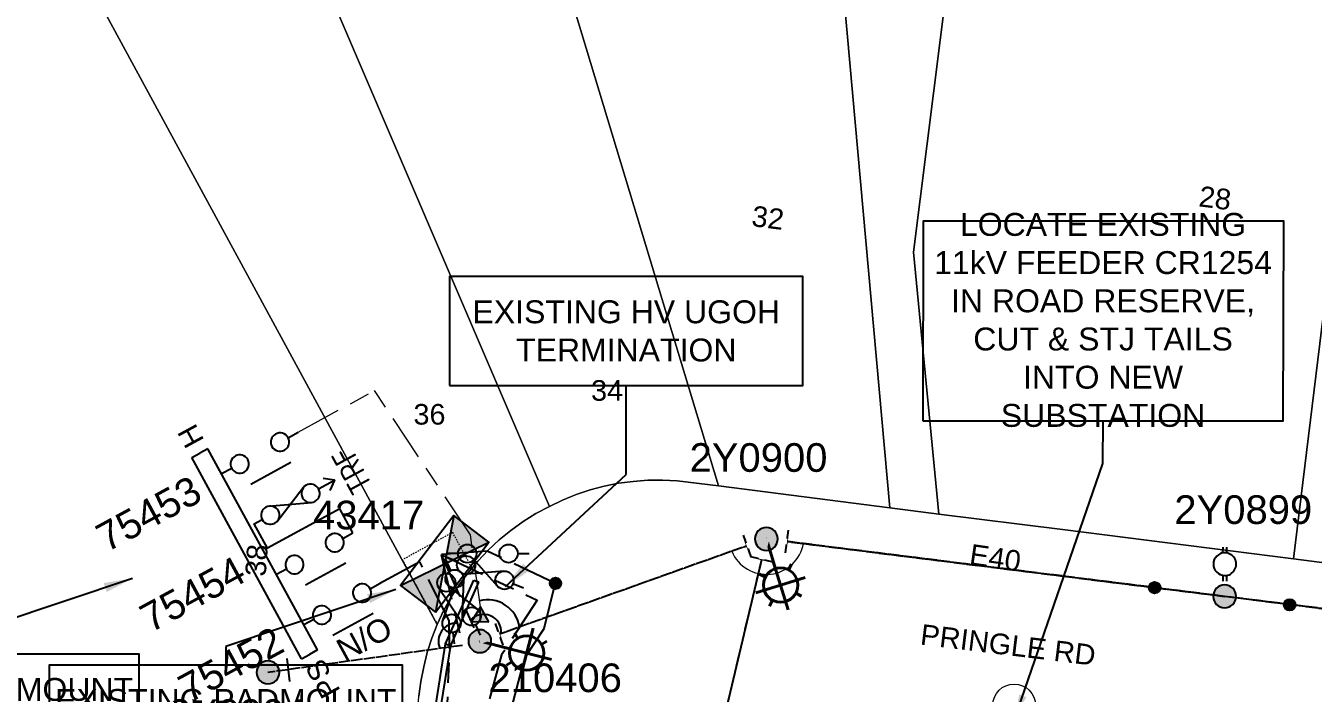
# Model space of a CAD drawing. Header units: metres. Extents: x 15383 to 530218, y 6156255 to 6759712.
# Drawn here: x 306043.9 to 306156.3, y 6192932.5 to 6192990.7 of the extents above; entities that cross this region are included whole.
import ezdxf
from ezdxf.enums import TextEntityAlignment as Align

# ---------------------------------------------------------------- set-up
doc = ezdxf.new("R2010")
doc.units = ezdxf.units.M
for name, pattern in [('Cable Exist OH', [1, 1, 0]), ('Cable Exist UG', [8.2, 4, -1.2, 1.8, -1.2]), ('HIDDEN', [0.375, 0.25, -0.125]), ('HIDDEN2', [0.1875, 0.125, -0.0625])]:
    doc.linetypes.add(name, pattern=pattern)
doc.layers.get('0').update_dxf_attribs({"color": 6})
for name, color, linetype in [('_User Miscellaneous1', 7, 'Continuous'), ('_User_HV_Exist', 7, 'Continuous'), ('Equip_HV_EXT', 7, 'Continuous'), ('Equip_LV_EXT', 7, 'Continuous'), ('Equip_SP_SL_EXT', 7, 'Continuous'), ('Mains_HV_EXT', 7, 'Continuous'), ('Mains_HV_NEW', 2, 'Continuous'), ('Mains_HV_NEW_Hardwired', 2, 'Continuous'), ('Mains_LV_EXT', 7, 'Continuous'), ('Mains_SL_EXT', 7, 'Continuous'), ('Notes_HV_MISC', 7, 'Continuous'), ('Notes_SP_MISC', 7, 'Continuous'), ('OH_Details_SP_MISC', 7, 'Continuous'), ('Services_SL_EXT', 7, 'Continuous'), ('Sub_HV_EXT', 7, 'Continuous'), ('Sub_SP_EXT', 7, 'Continuous'), ('SupportsOH_SP_TR_HV_LV_SL_EXT', 7, 'Continuous'), ('UG_Details_SP_MISC', 7, 'Continuous')]:
    doc.layers.add(name, color=color, linetype=linetype)
for name, color, linetype, lineweight in [('Cadastre Land Parcels_SP_EXT', 9, 'Continuous', 5), ('Cadastre Other Property_SP_EXT', 9, 'HIDDEN', 5), ('Cadastre Roads_SP_EXT', 9, 'Continuous', 5)]:
    doc.layers.add(name, color=color, linetype=linetype, lineweight=lineweight)
doc.styles.add('ARIAL', font='arial.ttf', dxfattribs={"height": 2})
doc.styles.add('iecARIAL', font='arial.ttf', dxfattribs={"height": 2})
doc.styles.add('IESYMBOL1', font='isocp.shx')
doc.styles.add('POLE_LABEL', font='arial.ttf')
doc.styles.get("Standard").update_dxf_attribs({"font": 'arial.ttf'})
doc.styles.add('SWG_LABEL', font='arial.ttf')
doc.styles.add('SWITCH_LABEL', font='arial.ttf', dxfattribs={"height": 2.5})
doc.linetypes.add('Cable 4', pattern='A,5.25,-0.1,["o",Standard,S=2,R=0,X=1.2,Y=-0.7],-4', length=9.35)
doc.linetypes.add('Cable New UG', pattern='A,7,-0.25,["x",Standard,S=2,R=0,X=0.2,Y=-0.8],-2.1', length=9.35)
doc.dimstyles.get("Standard").update_dxf_attribs({"dimtxt": 0.18, "dimasz": 0.18, "dimexe": 0.18, "dimexo": 0.0625, "dimgap": 0.09, "dimtad": 0, "dimtih": 1, "dimtoh": 1, "dimdec": 4, "dimzin": 0, "dimdsep": 46, "dimtxsty": 'Standard', "dimcen": 0.09, "dimadec": 0, "dimazin": 0, "dimtfac": 1, "dimtdec": 4, "dimtofl": 0, "dimtmove": 0, "dimatfit": 3, "dimfxl": 1, "dimtolj": 1, "dimtzin": 0, "dimarcsym": 0})

# ---------------------------------------------------------------- blocks, each defined once
blk = doc.blocks.new('*U141')
for points in [[(0, 0), (0.81, 4.22), (3.86, 1.88)], [(0, 0), (-3.86, -1.88), (-0.81, -4.22)]]:
    blk.add_hatch(color=256).paths.add_polyline_path(points)
for p, q in [((0.81, 4.22), (-0.81, -4.22)), ((-3.86, -1.88), (3.86, 1.88))]:
    blk.add_line(p, q)
blk.add_lwpolyline([(-0.81, -4.22), (3.86, 1.88), (0.81, 4.22), (-3.86, -1.88)], close=True)
for tag, height, flags, p in [('ASSET_NUM', 2.5, 8, (2, 2)), ('STREET_CODE', 0.2, 9, (1.5, 0)), ('CONSTRUCTED_VOLTAGE', 0.2, 9, (1.5, -0.2)), ('OPERATING_VOLTAGE', 0.2, 9, (1.5, -0.6)), ('ORIENTATION', 0.2, 9, (1.5, -0.8)), ('OWNED_BY', 0.2, 9, (1.5, -1)), ('OPERATED_BY', 0.2, 9, (1.5, -1.2)), ('NO_PHASES', 0.2, 9, (1.5, -0.4)), ('SECONDARY_VOLTAGE', 0.2, 9, (1.5, -1.6)), ('STATE', 0.2, 9, (1.5, -1.8)), ('SUBSTATION_TYPE', 0.2, 9, (1.5, -2.2)), ('MAINTAINED_BY', 0.2, 9, (1.5, -1.4)), ('PARENT', 0.2, 9, (1.5, -2)), ('STREETNAME', 0.2, 9, (1.5, -3)), ('SUBURB', 0.2, 9, (1.5, -3.2)), ('USAGE', 0.2, 9, (1.5, -2.4)), ('LEGEND', 0.2, 9, (1.5, -2.6)), ('LOCATION', 0.2, 9, (1.5, -2.8)), ('NOTES', 0.2, 9, (1.5, -3.4)), ('Z', 0.2, 1, (1.5, -3.6))]:
    blk.add_attdef(tag, text='', height=height, dxfattribs=dict(flags=flags)).set_placement(p, align=Align.MIDDLE_LEFT)
blk = doc.blocks.new('*U130')
for p, q in [((1.79, 0.42), (1.3, 0.35)), ((1.84, 0.09), (1.34, 0.02)), ((3.74, 0.69), (4.23, 0.75)), ((3.78, 0.36), (4.28, 0.43))]:
    blk.add_line(p, q)
blk.add_lwpolyline([(1.8, 0.25, 1), (3.77, 0.52, 1)], format="xyb", close=True)
at = {"flags": 9}
for tag, p in [('ACTUAL_STATUS', (0, 0)), ('CONSTRUCTED_VOLTAGE', (0, -0.2)), ('OPERATING_VOLTAGE', (0, -0.6)), ('ORIENTATION', (0, -0.8)), ('OWNED_BY', (0, -1)), ('STATE', (0, -1.2)), ('NO_PHASES', (0, -0.4)), ('SWITCH_TYPE', (0, -1.4)), ('USAGE', (0, -1.6)), ('LEGEND', (0, -1.8)), ('NOTES', (0, -2))]:
    blk.add_attdef(tag, text='', height=0.2, dxfattribs=at).set_placement(p, align=Align.MIDDLE_LEFT)
at = {"flags": 1}
blk.add_attdef('Z', (0, 0), '', height=0.2, dxfattribs=at)
blk = doc.blocks.new('SL_LANTERN_EXT')
at = {"lineweight": 40}
for p, q in [((-1.46, 5.68), (-1.06, 5.28)), ((0, 1.97), (0, 6.47)), ((1.46, 5.68), (1.06, 5.28)), ((-2.25, 4.22), (2.25, 4.22)), ((-1.46, 2.76), (-1.06, 3.16)), ((0, 0), (0, 2.72)), ((1.46, 2.76), (1.06, 3.16))]:
    blk.add_line(p, q, dxfattribs=at)
blk.add_circle((0, 4.22), 1.5, dxfattribs=at)
at = {"style": 'iecARIAL', "flags": 8}
blk.add_attdef('ASSET_NUM', (1.5, 1.5), '', height=2.5, dxfattribs=at)
for tag, p, height, flags in [('CONSTRUCTED_VOLTAGE', (0.98, -0.65), 0.2, 9), ('CONTROL_TYPE', (0.98, -0.85), 0.2, 9), ('LANTERN_PURPOSE', (0.98, -1.05), 0.2, 9), ('LANTERN_TYPE', (0.98, -1.25), 0.2, 9), ('LNUMBER', (2.18, -3.25), 2.5, 8), ('OPERATING_VOLTAGE', (0.98, -1.65), 0.2, 9), ('ORIENTATION', (0.98, -1.85), 0.2, 9), ('OWNED_BY', (0.98, -2.05), 0.2, 9), ('STATE', (0.98, -2.25), 0.2, 9), ('NO_PHASES', (0.98, -1.45), 0.2, 9), ('USAGE', (0.98, -2.45), 0.2, 9), ('CEXIST', (0.98, -2.65), 0.2, 9), ('CNEW', (0.98, -2.85), 0.2, 9), ('CNUMBER', (0.98, -3.05), 0.2, 9), ('CREMOVE', (0.98, -3.25), 0.2, 9), ('CREPLACE', (0.98, -3.45), 0.2, 9), ('LKINGHEIGHT', (0.98, -3.65), 0.2, 9), ('LBRACKET', (0.98, -3.85), 0.2, 9), ('LBRACKETVOCAB', (0.98, -4.05), 0.2, 9), ('LCATEGORY', (0.98, -4.25), 0.2, 9), ('LCHARGE1', (0.98, -4.45), 0.2, 9), ('LCHARGE1PERCENT', (0.98, -4.65), 0.2, 9), ('LCHARGE2', (0.98, -4.85), 0.2, 9), ('LCHARGE2PERCENT', (0.98, -5.05), 0.2, 9), ('LCHARGE3', (0.98, -5.25), 0.2, 9), ('LCHARGE3PERCENT', (0.98, -5.45), 0.2, 9), ('LEXIST', (0.98, -5.65), 0.2, 9), ('LLAMP', (0.98, -5.85), 0.2, 9), ('LLAMPVOCAB', (0.98, -6.05), 0.2, 9), ('LMAST', (0.98, -6.25), 0.2, 9), ('LMASTVOCAB', (0.98, -6.45), 0.2, 9), ('LNEW', (0.98, -6.65), 0.2, 9), ('LANTNUMBER', (0.98, -6.85), 0.2, 9), ('LOUTREACH', (0.98, -7.25), 0.2, 9), ('LOUTREACHVOCAB', (0.98, -7.45), 0.2, 9), ('LRATECODE', (0.98, -7.65), 0.2, 9), ('LREMOVE', (0.98, -7.85), 0.2, 9), ('LREPLACE', (0.98, -8.05), 0.2, 9), ('LTYPE', (0.98, -8.25), 0.2, 9), ('LTYPEVOCAB', (0.98, -8.45), 0.2, 9), ('LEGEND', (0.98, -8.65), 0.2, 9), ('LOCATION', (0.98, -8.85), 0.2, 9), ('NOTES', (0.98, -9.05), 0.2, 9), ('STREETNAME', (0.98, -9.25), 0.2, 9), ('SUBURB', (0.98, -9.45), 0.2, 1)]:
    blk.add_attdef(tag, p, '', height=height, dxfattribs=dict(flags=flags))
blk = doc.blocks.new('POLE_EXT')
blk.add_hatch(color=256).paths.add_polyline_path([(-1, 0, 1), (1, 0, 1)])
blk.add_lwpolyline([(-1, 0, 1), (1, 0, 1)], format="xyb", close=True)
for tag, height, flags, p in [('pNumber', 2.5, 8, (-17.84, 2.07)), ('OWNED_BY', 0.2, 9, (1.35, -0.4)), ('SPECIAL_USE', 0.2, 9, (1.35, -0.8)), ('STATE', 0.2, 9, (1.35, -1)), ('PARENT', 0.2, 9, (1.35, -0.6)), ('USAGE', 0.2, 9, (1.35, -1.2)), ('cLV', 0.2, 9, (1.35, -1.4)), ('hDepth', 0.2, 9, (1.35, -1.6)), ('hDia', 0.2, 9, (1.35, -1.8)), ('cHV', 0.2, 9, (1.35, -2)), ('LBRACKET', 0.2, 9, (1.35, -2.2)), ('cLinedev', 0.2, 9, (1.35, -3.4)), ('LExisting', 0.2, 9, (1.35, -2.4)), ('LANTNUMBER', 0.2, 9, (1.35, -2.6)), ('LOther', 0.2, 9, (1.35, -2.8)), ('LRemove', 0.2, 9, (1.35, -3)), ('LEGEND', 0.2, 9, (1.35, -3.2)), ('pExisting', 0.2, 9, (1.35, -3.8)), ('pFooting', 0.2, 9, (1.35, -4.4)), ('LOCATION', 0.2, 9, (1.35, -3.6)), ('PFNUMBER', 0.2, 9, (1.35, -4)), ('NEWPFNUMBER', 0.2, 9, (1.35, -4.2)), ('pNew', 0.2, 9, (1.35, -4.6)), ('pRelocate', 0.2, 9, (1.35, -5)), ('pRemove', 0.2, 9, (1.35, -5.2)), ('pReplace', 0.2, 9, (1.35, -5.4)), ('pStay', 0.2, 9, (1.35, -5.6)), ('pType', 0.2, 9, (1.35, -5.8)), ('cspan', 0.2, 9, (1.35, -6)), ('STREETNAME', 0.2, 9, (1.35, -6.2)), ('SUBURB', 0.2, 9, (1.35, -6.4)), ('NOTES', 0.2, 9, (1.35, -6.6)), ('MAINTAINED_BY', 0.2, 9, (1.36, -6.81)), ('OPERATED_BY', 0.2, 9, (1.36, -7.01))]:
    blk.add_attdef(tag, text='', height=height, dxfattribs=dict(flags=flags)).set_placement(p, align=Align.MIDDLE_LEFT)
at = {"style": 'POLE_LABEL'}
for tag, height, flags, p in [('ASSET_NUM', 2.5, 8, (2, 2)), ('STRUCTURE_PLANT_NUMBER', 0.2, 9, (1.35, 0.03)), ('STREET_CODE', 0.2, 9, (1.35, -0.2))]:
    blk.add_attdef(tag, text='', height=height, dxfattribs=dict(at, flags=flags)).set_placement(p, align=Align.MIDDLE_LEFT)
at = {"flags": 1}
blk.add_attdef('Z', (1.35, -7.33), '', height=0.2, dxfattribs=at)
blk = doc.blocks.new('LV_UG_DFUSE_CLOSED_EXT')
for points in [[(1, 0), (0, 0)], [(5.04, 0.73), (2.16, -0.72)], [(5.05, -0.71), (2.16, 0.72)], [(6.2, 0.01), (7.2, 0.01)]]:
    blk.add_lwpolyline(points)
for centre in [(1.8, 0), (5.4, 0.01)]:
    blk.add_circle(centre, 0.8)
at = {"flags": 9}
for tag, p in [('ACTUAL_STATUS', (0, 0)), ('CONSTRUCTED_VOLTAGE', (0, -0.2)), ('OPERATING_VOLTAGE', (0, -0.6)), ('ORIENTATION', (0, -0.8)), ('STATE', (0, -1)), ('SWITCH_TYPE', (0, -1.2)), ('NO_PHASES', (0, -0.4)), ('USAGE', (0, -1.4)), ('NOTES', (0, -1.6))]:
    blk.add_attdef(tag, text='', height=0.2, dxfattribs=at).set_placement(p, align=Align.MIDDLE_LEFT)
at = {"flags": 1}
blk.add_attdef('Z', (0, 0), '', height=0.2, dxfattribs=at)
blk = doc.blocks.new('LV_UG_DFUSE_OPEN_EXT')
for points in [[(1, 0), (0, 0)], [(6.2, 0.01), (7.2, 0.01)]]:
    blk.add_lwpolyline(points)
for centre in [(1.8, 0), (5.4, 0.01)]:
    blk.add_circle(centre, 0.8)
at = {"flags": 9}
for tag, p in [('ACTUAL_STATUS', (0, 0)), ('CONSTRUCTED_VOLTAGE', (0, -0.2)), ('OPERATING_VOLTAGE', (0, -0.6)), ('ORIENTATION', (0, -0.8)), ('STATE', (0, -1)), ('SWITCH_TYPE', (0, -1.2)), ('NO_PHASES', (0, -0.4)), ('USAGE', (0, -1.4)), ('NOTES', (0, -1.6))]:
    blk.add_attdef(tag, text='', height=0.2, dxfattribs=at).set_placement(p, align=Align.MIDDLE_LEFT)
at = {"flags": 1}
blk.add_attdef('Z', (0, 0), '', height=0.2, dxfattribs=at)
blk = doc.blocks.new('End Shackle_EXT')
at = {"flags": 9}
for tag, p in [('OWNED_BY', (0, -1)), ('STATE', (0, -1.2)), ('USAGE', (0, -1.4)), ('NOTES', (0, -1.6))]:
    blk.add_attdef(tag, text='', height=0.2, dxfattribs=at).set_placement(p, align=Align.MIDDLE_LEFT)
blk.add_wipeout([(0, 0.25), (1.81, 0.25), (1.82, -0.25), (0, -0.25)])
blk.add_line((1.81, -1), (1.81, 1))
at = {"flags": 1}
blk.add_attdef('Z', (0, 0), '', height=0.2, dxfattribs=at)
at = {"flags": 9}
for tag, p in [('CONNECTOR_TYPE', (0, 0)), ('CONSTRUCTED_VOLTAGE', (0, -0.2)), ('OPERATING_VOLTAGE', (0, -0.6)), ('ORIENTATION', (0, -0.8)), ('NO_PHASES', (0, -0.4))]:
    blk.add_attdef(tag, text='', height=0.2, dxfattribs=at).set_placement(p, align=Align.MIDDLE_LEFT)
blk = doc.blocks.new('CONNECTOR_NODE_EXT')
h = blk.add_hatch(color=256)
edge = h.paths.add_edge_path()
edge.add_arc((0, 0), 0.5, 0, 360)
blk.add_circle((0, 0), 0.5)
at = {"flags": 1}
blk.add_attdef('Z', (0, 0), '', height=0.2, dxfattribs=at)
at = {"flags": 9}
for tag, p in [('CONNECTOR_TYPE', (0, 0)), ('CONSTRUCTED_VOLTAGE', (0, -0.2)), ('OPERATING_VOLTAGE', (0, -0.6)), ('ORIENTATION', (0, -0.8)), ('SUBTYPE', (0, -1)), ('NO_PHASES', (0, -0.4)), ('USAGE', (0, -1.2)), ('NOTES', (0, -1.4))]:
    blk.add_attdef(tag, text='', height=0.2, dxfattribs=at).set_placement(p, align=Align.MIDDLE_LEFT)
blk = doc.blocks.new('End Shackle_NEW')
blk.add_line((1, 1.81), (-1, 1.81))
at = {"flags": 1}
blk.add_attdef('Z', (0, 0), '', height=0.2, dxfattribs=at)
at = {"flags": 9}
for tag, p in [('CONNECTOR_TYPE', (0, 0)), ('CONSTRUCTED_VOLTAGE', (0, -0.2)), ('OPERATING_VOLTAGE', (0, -0.6)), ('ORIENTATION', (0, -0.8)), ('OWNED_BY', (0, -1)), ('STATE', (0, -1.2)), ('NO_PHASES', (0, -0.4)), ('OPERATED_BY', (0, -2.01)), ('USAGE', (0, -1.4)), ('NOTES', (0, -1.6)), ('MAINTAINED_BY', (0, -1.81))]:
    blk.add_attdef(tag, text='', height=0.2, dxfattribs=at).set_placement(p, align=Align.MIDDLE_LEFT)
blk.add_wipeout([(-0.25, 0), (-0.25, 1.81), (0.25, 1.82), (0.25, 0)])
blk = doc.blocks.new('UGOH_EXT')
blk.add_hatch(color=256).paths.add_polyline_path([(-0.75, 1.7), (0.75, 1.7), (0, 3)])
for p, q in [((0, 3), (-0.75, 1.7)), ((0.75, 1.7), (0, 3)), ((-0.75, 1.7), (0.75, 1.7))]:
    blk.add_line(p, q)
for tag, flags, p in [('CONSTRUCTED_VOLTAGE', 9, (1.5, 0)), ('OPERATING_VOLTAGE', 9, (1.5, -0.2)), ('ORIENTATION', 9, (1.5, -0.4)), ('STATE', 9, (1.5, -0.6)), ('OWNED_BY', 9, (1.5, -1)), ('OPERATED_BY', 9, (1.5, -1.2)), ('USAGE', 9, (1.5, -0.8)), ('ACTUAL_STATUS', 9, (1.5, -1.6)), ('TYPE', 1, (1.5, -2)), ('MAINTAINED_BY', 9, (1.5, -1.4)), ('NUMBER_OF_PHASES', 9, (1.5, -1.8))]:
    blk.add_attdef(tag, text='', height=0.2, dxfattribs=dict(flags=flags)).set_placement(p, align=Align.MIDDLE_LEFT)
blk = doc.blocks.new('SWG_HOLEC_SU_EXT')
blk.add_line((1.8, -2), (5.8, -2))
for points in [[(1, 0), (0, 0)], [(6.6, 0), (7.6, 0)]]:
    blk.add_lwpolyline(points)
for points in [[(1.8, -0.8, 1), (1.8, 0.8, 1)], [(5.8, -0.8, 1), (5.8, 0.8, 1)]]:
    blk.add_lwpolyline(points, format="xyb", close=True)
at = {"style": 'SWITCH_LABEL', "flags": 8}
blk.add_attdef('ASSET_NUM', text='', height=2.5, rotation=179.9544, dxfattribs=at).set_placement((-2.4, 0), align=Align.MIDDLE_LEFT)
at = {"flags": 1}
blk.add_attdef('Z', (0, 0), '', height=0.2, dxfattribs=at)
at = {"flags": 9}
for tag, p in [('ACTUAL_STATUS', (0, -0.4)), ('CONSTRUCTED_VOLTAGE', (0, -0.6)), ('OPERATING_VOLTAGE', (0, -1)), ('ORIENTATION', (0, -1.2)), ('NO_PHASES', (0, -0.8)), ('OWNED_BY', (0, -1.4)), ('STATE', (0, -1.8)), ('SWITCH_TYPE', (0, -2)), ('PARENT', (0, -1.6)), ('USAGE', (0, -2.2)), ('STREETNAME', (0, -2.6)), ('SUBURB', (0, -2.8)), ('LOCATION', (0, -2.4)), ('NOTES', (0, -3))]:
    blk.add_attdef(tag, text='', height=0.2, dxfattribs=at).set_placement(p, align=Align.MIDDLE_LEFT)
at = {"style": 'SWITCH_LABEL', "flags": 9}
blk.add_attdef('STREET_CODE', text='', height=0.2, dxfattribs=at).set_placement((0, -0.2), align=Align.MIDDLE_LEFT)
blk = doc.blocks.new('SWG_HOLEC_SFU_EXT')
for p, q in [((2.23, 4.03), (5.69, 5.54)), ((2.25, 5.56), (5.69, 4.06)), ((1.8, -2), (5.8, -2))]:
    blk.add_line(p, q)
for points in [[(7.6, 0), (7.6, 2.4), (0.41, 2.4), (0.41, 4.8), (1.21, 4.8)], [(6.81, 4.8), (8.4, 4.8), (7.6, 4.2)], [(8.4, 4.8), (7.6, 5.4)], [(1, 0), (0, 0)], [(6.6, 0), (7.6, 0)]]:
    blk.add_lwpolyline(points)
for points in [[(2.01, 4, 1), (2.01, 5.6, 1)], [(6.01, 4, 1), (6.01, 5.6, 1)], [(1.8, -0.8, 1), (1.8, 0.8, 1)], [(5.8, -0.8, 1), (5.8, 0.8, 1)]]:
    blk.add_lwpolyline(points, format="xyb", close=True)
at = {"style": 'iecARIAL', "flags": 8}
blk.add_attdef('ASSET_NUM', text='', height=2.5, rotation=179.9544, dxfattribs=at).set_placement((-3, 1), align=Align.MIDDLE_LEFT)
at = {"flags": 9}
for tag, p in [('ACTUAL_STATUS', (0, 0)), ('CONSTRUCTED_VOLTAGE', (0, -0.4)), ('OPERATING_VOLTAGE', (0, -0.8)), ('ORIENTATION', (0, -1)), ('OWNED_BY', (0, -1.2)), ('NO_PHASES', (0, -0.6)), ('STATE', (0, -1.6)), ('SWITCH_TYPE', (0, -1.8)), ('PARENT', (0, -1.4)), ('USAGE', (0, -2)), ('LOCATION', (0, -2.2)), ('STREETNAME', (0, -2.4)), ('SUBURB', (0, -2.6)), ('NOTES', (0, -2.8))]:
    blk.add_attdef(tag, text='', height=0.2, dxfattribs=at).set_placement(p, align=Align.MIDDLE_LEFT)
at = {"flags": 1}
blk.add_attdef('Z', (0, 0), '', height=0.2, dxfattribs=at)
blk = doc.blocks.new('HOLEC_ABCA_EXT')
for p, q in [((-1.6, 0), (-1.6, 20)), ((-1.6, 20), (-0.8, 20)), ((0, 20), (-0.8, 20)), ((0, 0), (0, 20)), ((-1.6, 0), (-0.8, 0)), ((0, 0), (-0.8, 0))]:
    blk.add_line(p, q)
for name, p in [('SWG_HOLEC_SU_EXT', (0, 17.5)), ('SWG_HOLEC_SFU_EXT', (0, 7.5)), ('SWG_HOLEC_SU_EXT', (0, 2.5))]:
    blk.add_blockref(name, p)
at = {"style": 'IESYMBOL1'}
blk.add_text('TRF', height=2, rotation=90, dxfattribs=at).set_placement((10.12, 12.31), align=Align.MIDDLE_CENTER)
at = {"style": 'ARIAL'}
blk.add_attdef('SWG_TYPE', text='', height=1.8, rotation=90, dxfattribs=at).set_placement((-0.8, 20.77), align=Align.MIDDLE_LEFT)
at = {"style": 'SWG_LABEL', "flags": 8}
for tag, p in [('ASSET_NUM3', (-2.4, 17.5)), ('ASSET_NUM2', (-2.4, 9.5)), ('ASSET_NUM1', (-2.4, 2.5))]:
    blk.add_attdef(tag, text='', height=2.5, rotation=179.9544, dxfattribs=at).set_placement(p, align=Align.MIDDLE_LEFT)
at = {"flags": 1}
blk.add_attdef('Z', (0, 0), '', height=0.2, rotation=90, dxfattribs=at)
at = {"style": 'ARIAL'}
blk.add_attdef('SUB_TYPE', text='', height=1.8, rotation=90, dxfattribs=at).set_placement((-0.8, -0.76), align=Align.MIDDLE_RIGHT)

msp = doc.modelspace()

# ---------------------------------------------------------------- linework, layer by layer
at = {"layer": '_User_HV_Exist', "color": 7, "linetype": 'Cable Exist UG', "lineweight": 0, "flags": 128}
msp.add_lwpolyline([(306067.67102, 6192955.27143), (306074.34555, 6192958.90606)], dxfattribs=at)
at = {"layer": 'Cadastre Land Parcels_SP_EXT', "linetype": 'Continuous'}
for points in [[(306114.73803, 6193000.02303), (306115.163, 6192995.29503), (306119.34202, 6192948.68897), (306123.60999, 6192948.12099), (306121.42199, 6192970.97396), (306124.903, 6192998.76703), (306135.74097, 6192997.42296), (306138.11897, 6193012.706), (306140.25, 6193026.57502), (306142.37298, 6193040.48997), (306143.01896, 6193044.72004), (306128.17201, 6193046.91997), (306121.60404, 6193047.88897), (306114.73803, 6193000.02303)], [(306067.11103, 6193001.35403), (306044.60503, 6193004.22501), (306044.50804, 6193003.50899), (306079.82103, 6192938.49397), (306080.37497, 6192939.69), (306081.01803, 6192940.84203), (306081.73202, 6192941.95096), (306082.51403, 6192943.00998), (306083.36096, 6192944.01997), (306084.26999, 6192944.97397), (306085.23697, 6192945.87098), (306086.25801, 6192946.70396), (306087.32904, 6192947.47201), (306088.44601, 6192948.17196), (306089.61703, 6192948.8), (306067.11103, 6193001.35403)], [(306079.82103, 6192938.49397), (306044.50804, 6193003.50899), (306043.28004, 6192994.50003), (306041.20899, 6192979.34498), (306039.189, 6192964.47003), (306037.09702, 6192949.42496), (306035.09699, 6192934.41), (306033.82597, 6192925.03296), (306079.15704, 6192923.30801), (306078.81298, 6192924.54298), (306078.52899, 6192925.808), (306078.31699, 6192927.08299), (306078.18202, 6192928.36999), (306078.12098, 6192929.66301), (306078.13697, 6192930.95796), (306078.22901, 6192932.24903), (306078.39596, 6192933.53198), (306078.63897, 6192934.80397), (306078.95502, 6192936.05997), (306079.34298, 6192937.29397), (306079.82103, 6192938.49397)], [(306089.89996, 6192998.53904), (306067.11103, 6193001.35403), (306089.61703, 6192948.8), (306090.75997, 6192949.35297), (306091.94804, 6192949.83199), (306093.16403, 6192950.237), (306094.40201, 6192950.56401), (306095.65704, 6192950.81399), (306096.92797, 6192950.98597), (306098.20499, 6192951.07704), (306099.48502, 6192951.08897), (306100.76496, 6192951.01998), (306104.38201, 6192950.58097), (306089.89996, 6192998.53904)], [(306115.163, 6192995.29503), (306089.89996, 6192998.53904), (306104.38201, 6192950.58097), (306119.34202, 6192948.68897), (306115.163, 6192995.29503)], [(306121.42199, 6192970.97396), (306123.60999, 6192948.12099), (306134.40697, 6192946.771), (306154.59, 6192944.21201), (306160.16096, 6192989.65799), (306180.32598, 6192987.183), (306181.04403, 6192991.83601), (306135.74097, 6192997.42296), (306124.903, 6192998.76703), (306121.42199, 6192970.97396)], [(306154.59, 6192944.21201), (306171.84198, 6192941.97401), (306175.24897, 6192944.75402), (306180.32598, 6192987.183), (306160.16096, 6192989.65799), (306154.59, 6192944.21201)]]:
    msp.add_lwpolyline(points, close=True, dxfattribs=at)
at = {"layer": 'Cadastre Other Property_SP_EXT', "linetype": 'HIDDEN2'}
msp.add_lwpolyline([(306079.82047, 6192938.50408), (306080.06913, 6192939.04123), (306080.3065, 6192939.5539), (306080.60155, 6192940.10691), (306080.86399, 6192940.57617), (306081.13987, 6192941.04053), (306081.39749, 6192941.44024), (306081.63494, 6192941.8085), (306081.92136, 6192942.21593), (306082.19973, 6192942.59356), (306082.4757, 6192942.96788), (306082.84379, 6192943.45349), (306081.17307, 6192946.52942), (306076.77882, 6192944.14269), (306079.82047, 6192938.50408)], close=True, dxfattribs=at)
at = {"layer": 'Cadastre Roads_SP_EXT', "linetype": 'Continuous'}
msp.add_lwpolyline([(306171.84199, 6192941.97402), (306154.58996, 6192944.21204), (306134.40697, 6192946.77097), (306123.61001, 6192948.12099), (306119.34201, 6192948.68897), (306104.38196, 6192950.58101), (306100.76496, 6192951.01998), (306099.48496, 6192951.08903), (306098.20497, 6192951.07702), (306096.92798, 6192950.98598), (306095.657, 6192950.81396), (306094.402, 6192950.56396), (306093.16404, 6192950.23697), (306091.94798, 6192949.832), (306090.76, 6192949.35303), (306089.61697, 6192948.79997), (306088.44604, 6192948.17203), (306087.32897, 6192947.47203), (306086.258, 6192946.70403), (306085.23701, 6192945.87104), (306084.26997, 6192944.97403), (306083.36104, 6192944.01998), (306082.51401, 6192943.01003), (306081.73198, 6192941.95098), (306081.01802, 6192940.84203), (306080.37498, 6192939.69), (306079.82104, 6192938.49398), (306079.34304, 6192937.294), (306078.95503, 6192936.06001), (306078.63898, 6192934.80404), (306078.39596, 6192933.53199), (306078.22898, 6192932.249)], dxfattribs=at)
at = {"layer": 'Mains_HV_EXT', "color": 2, "linetype": 'Cable Exist UG', "lineweight": 0}
msp.add_lwpolyline([(306083.56626, 6192938.73524), (306083.5879, 6192940.03326), (306082.71728, 6192946.30894), (306074.34555, 6192958.90606)], dxfattribs=at)
at = {"layer": 'Mains_HV_EXT', "color": 2, "linetype": 'Cable Exist OH', "lineweight": 0}
for points in [[(306083.54097, 6192937.03503), (306108.563, 6192945.96199)], [(306099.34496, 6192907.031), (306108.563, 6192945.96199)], [(306108.563, 6192945.96199), (306190.52611, 6192935.75227)]]:
    msp.add_lwpolyline(points, dxfattribs=at)
at = {"layer": 'Mains_HV_EXT', "linetype": 'Cable Exist UG'}
msp.add_lwpolyline([(306101.28434, 6192911.96448), (306101.28434, 6192911.96448), (306101.28434, 6192911.96448), (306088.93399, 6192915.17898), (306088.93399, 6192915.17898), (306083.45809, 6192919.32481), (306083.45809, 6192919.32481), (306080.67713, 6192927.92112), (306080.61367, 6192928.10797), (306080.57345, 6192928.19384), (306080.90503, 6192936.43144), (306080.86409, 6192938.85623), (306078.29078, 6192943.97461), (306074.81565, 6192942.08222)], dxfattribs=at)
at = {"layer": 'Mains_HV_EXT', "linetype": 'Continuous'}
msp.add_lwpolyline([(306086.99756, 6192938.26822, 0.444110998), (306083.51411, 6192940.56514)], format="xyb", dxfattribs=at)
at = {"layer": 'Mains_HV_NEW_Hardwired', "color": 2, "linetype": 'Continuous', "lineweight": 0}
msp.add_arc((306108.57282, 6192946.15554), 3.28942, 202.7539635, 349.53101, dxfattribs=at).dxf.unprotected_set("ltscale", 0)
at = {"layer": 'Mains_LV_EXT', "linetype": 'Cable Exist OH'}
for points in [[(306108.56299, 6192945.96201), (306083.54099, 6192937.03501)], [(306108.56299, 6192945.96201), (306142.46202, 6192941.71197)], [(306142.46202, 6192941.71197), (306148.56898, 6192940.94696)], [(306154.24902, 6192940.21499), (306148.56898, 6192940.94696)], [(306190.52615, 6192935.75224), (306154.24893, 6192940.21499)]]:
    msp.add_lwpolyline(points, dxfattribs=at)
at = {"layer": 'Mains_LV_EXT', "linetype": 'Cable Exist UG'}
for points in [[(306090.14703, 6192942.081), (306084.18496, 6192944.89604), (306080.15197, 6192944.58898)], [(306080.15197, 6192944.58898), (306088.53902, 6192940.62898), (306085.44404, 6192935.849), (306084.25603, 6192931.53999), (306084.306, 6192928.25399), (306084.815, 6192925.62497), (306081.06496, 6192923.99303)], [(306080.15197, 6192944.58898), (306083.54099, 6192937.03501)], [(306080.15197, 6192944.58898), (306082.02499, 6192936.67399)], [(306099.34504, 6192907.031), (306098.82403, 6192916.03999), (306093.99508, 6192917.99393), (306089.62101, 6192921.08206), (306087.57498, 6192924.08303), (306086.68302, 6192926.43803), (306086.19704, 6192930.73903), (306087.47196, 6192935.588), (306089.17298, 6192938.14603), (306090.14703, 6192942.081)]]:
    msp.add_lwpolyline(points, dxfattribs=at)
at = {"layer": 'Mains_LV_EXT', "linetype": 'Continuous'}
for points in [[(306085.41605, 6192937.73406, 0.715170561), (306082.73203, 6192938.86395)], [(306081.56405, 6192938.62107, 0.536161208), (306080.04306, 6192936.39906)]]:
    msp.add_lwpolyline(points, format="xyb", dxfattribs=at)
at = {"layer": 'Mains_SL_EXT', "linetype": 'Cable Exist OH'}
for points in [[(306108.56299, 6192945.96201), (306083.54099, 6192937.03501)], [(306190.52615, 6192935.75224), (306148.56898, 6192940.94705), (306108.56308, 6192945.96201)]]:
    msp.add_lwpolyline(points, dxfattribs=at)
at = {"layer": 'Notes_HV_MISC'}
for points in [[(306122.21707, 6192956.27811), (306153.69812, 6192956.27811), (306153.74596, 6192973.70735), (306122.26492, 6192973.70735)], [(306080.90437, 6192959.3394), (306111.74973, 6192959.3394), (306111.74973, 6192968.86677), (306080.90437, 6192968.86677)], [(306022.94654, 6192926.38494), (306053.79191, 6192926.38494), (306053.79191, 6192935.91231), (306022.94654, 6192935.91231)]]:
    msp.add_lwpolyline(points, close=True, dxfattribs=at)
at = {"layer": 'Notes_SP_MISC', "lineweight": 0}
msp.add_circle((306130.20115, 6192931.43217), 1.86688, dxfattribs=at)
at = {"layer": 'OH_Details_SP_MISC', "color": 2, "linetype": 'Continuous', "lineweight": 0}
msp.add_lwpolyline([(306083.54097, 6192937.03503), (306108.56314, 6192945.9639), (306148.56903, 6192940.94697), (306190.52611, 6192935.75227), (306195.56274, 6192969.14879)], dxfattribs=at)
at = {"layer": 'OH_Details_SP_MISC', "color": 7, "linetype": 'Continuous', "flags": 128}
msp.add_lwpolyline([(306108.56314, 6192945.9639), (306099.34504, 6192907.031)], dxfattribs=at)
at = {"layer": 'UG_Details_SP_MISC'}
for p, q in [((306080.54041, 6192936.79332), (306083.0164, 6192942.37561)), ((306081.00474, 6192936.65632), (306083.45518, 6192942.18099)), ((306083.0164, 6192942.37561), (306083.23579, 6192942.2783)), ((306083.45518, 6192942.18099), (306083.23579, 6192942.2783)), ((306079.60966, 6192930.88917), (306080.54041, 6192936.79332)), ((306080.09302, 6192930.87291), (306081.00474, 6192936.65632)), ((306080.54041, 6192936.79332), (306080.77258, 6192936.72482)), ((306081.00474, 6192936.65632), (306080.77258, 6192936.72482))]:
    msp.add_line(p, q, dxfattribs=at)

# ---------------------------------------------------------------- block references
at = {"layer": 'Equip_HV_EXT', "linetype": 'Cable New UG', "lineweight": 0, "rotation": 359.0452551508749}
msp.add_blockref('UGOH_EXT', (306083.54098, 6192937.03497), dxfattribs=at)
at = {"layer": 'Equip_LV_EXT'}
for name, p in [('LV_UG_DFUSE_OPEN_EXT', (306080.64753, 6192944.67812)), ('CONNECTOR_NODE_EXT', (306090.14696, 6192942.08104)), ('CONNECTOR_NODE_EXT', (306142.46202, 6192941.71202)), ('CONNECTOR_NODE_EXT', (306154.24897, 6192940.21499))]:
    msp.add_blockref(name, p, dxfattribs=at)
for name, p, rotation in [('LV_UG_DFUSE_CLOSED_EXT', (306080.59654, 6192944.11758), 294.2241649151441), ('LV_UG_DFUSE_CLOSED_EXT', (306080.67299, 6192944.34694), 338.2779774648324), ('*U130', (306148.56897, 6192940.94698), 81.75809434680671), ('LV_UG_DFUSE_CLOSED_EXT', (306080.39272, 6192943.93923), 277.1428369607405)]:
    msp.add_blockref(name, p, dxfattribs=dict(at, rotation=rotation))
at = {"layer": 'Equip_SP_SL_EXT'}
for p, rotation in [((306108.56228, 6192945.96376), 197.0492683352792), ((306083.54097, 6192937.03503), 255.7355745969399)]:
    msp.add_blockref('SL_LANTERN_EXT', p, dxfattribs=dict(at, rotation=rotation))
at = {"layer": 'Sub_SP_EXT'}
ref = msp.add_blockref('*U141', (306080.46937, 6192943.78414), dxfattribs=at)
ref.add_attrib('ASSET_NUM', '43417', dxfattribs={"layer": '0', "height": 2.5}).set_placement((306078.6876, 6192946.04559), align=Align.BOTTOM_RIGHT)
at = {"layer": 'SupportsOH_SP_TR_HV_LV_SL_EXT'}
ref = msp.add_blockref('POLE_EXT', (306148.56903, 6192940.94697), dxfattribs=at)
ref.add_attrib('ASSET_NUM', '2Y0899', dxfattribs={"layer": '0', "height": 2.5, "style": 'POLE_LABEL'}).set_placement((306144.18288, 6192946.5177), align=Align.BOTTOM_LEFT)

# ---------------------------------------------------------------- texts
at = {"layer": 'Cadastre Land Parcels_SP_EXT'}
for s, rotation, p in [('28', 352.9556819, (306146.24493, 6192974.99393)), ('32', 352.776245, (306107.19673, 6192973.27598)), ('38', 86.060593, (306064.84227, 6192942.64293))]:
    msp.add_text(s, height=1.8, rotation=rotation, dxfattribs=at).set_placement(p)
for s, p in [('34', (306093.25572, 6192958.01891)), ('36', (306077.74677, 6192955.93921))]:
    msp.add_text(s, height=1.8, dxfattribs=at).set_placement(p)
at = {"layer": 'Cadastre Roads_SP_EXT'}
msp.add_text('PRINGLE RD', height=1.8, rotation=353.064201, dxfattribs=at).set_placement((306121.93172, 6192936.75101))
at = {"layer": 'Mains_LV_EXT'}
msp.add_text('E40', height=1.8, rotation=351.7219194, dxfattribs=at).set_placement((306126.20997, 6192943.75004))
at = {"layer": 'Notes_HV_MISC', "linetype": 'Cable 4', "insert": (306137.95759, 6192965.06207), "char_height": 2, "attachment_point": 5}
msp.add_mtext_dynamic_manual_height_columns('LOCATE EXISTING 11kV FEEDER CR1254 IN ROAD RESERVE, CUT & STJ TAILS INTO NEW SUBSTATION', width=29.791617, gutter_width=4, heights=[0], dxfattribs=at)
at = {"layer": 'Notes_HV_MISC', "char_height": 2, "width": 30.6675701, "attachment_point": 5, "style": 'iecARIAL'}
for s, insert in [('EXISTING HV UGOH TERMINATION', (306096.32705, 6192964.10308)), ('EXISTING PADMOUNT SUBSTATION 43417', (306038.36922, 6192931.14863))]:
    msp.add_mtext(s, dxfattribs=dict(at, insert=insert))
at = {"layer": 'Notes_HV_MISC', "insert": (306073.45884, 6192937.23706), "char_height": 2, "width": 30.6675701, "attachment_point": 5, "rotation": 28.5706181, "style": 'iecARIAL'}
msp.add_mtext('N/O', dxfattribs=at)

# ---------------------------------------------------------------- leaders
at = {"layer": 'Notes_HV_MISC', "linetype": 'Continuous'}
for points in [[(306085.77894, 6192941.80346), (306096.32705, 6192951.59473), (306096.32705, 6192959.3394)], [(306053.20638, 6192942.51504), (306038.36922, 6192937.544), (306038.36922, 6192935.91231)]]:
    msp.add_leader(points, dimstyle='Standard', override={"dimasz": 2.5, "dimfxl": 1.25}, dxfattribs=at)
at = {"layer": 'Notes_HV_MISC'}
msp.add_leader([(306130.29403, 6192930.37458), (306137.94735, 6192952.54621), (306137.95768, 6192956.31022)], dimstyle='Standard', override={"dimasz": 2, "dimfxl": 1.25}, dxfattribs=at)

# ---------------------------------------------------------------- next in the draw order: block references
at = {"layer": 'Mains_HV_NEW', "color": 2, "linetype": 'Cable New UG', "lineweight": 0}
for p, rotation in [((306108.563, 6192945.96199), 109.6346201565084), ((306083.54097, 6192937.03503), 289.6345581619057)]:
    msp.add_blockref('End Shackle_NEW', p, dxfattribs=dict(at, rotation=rotation)).dxf.unprotected_set("ltscale", 0)
at = {"layer": 'Mains_LV_EXT', "rotation": 6.796434460410018}
msp.add_blockref('End Shackle_EXT', (306065.04196, 6192934.30997), dxfattribs=at)

# ---------------------------------------------------------------- next in the draw order: linework, layer by layer
at = {"layer": 'Mains_LV_EXT', "linetype": 'Cable Exist OH'}
msp.add_lwpolyline([(306082.02499, 6192936.67399), (306065.04203, 6192934.30998)], dxfattribs=at)
at = {"layer": 'Notes_SP_MISC'}
msp.add_lwpolyline([(306045.93622, 6192925.41576), (306076.78159, 6192925.41576), (306076.78159, 6192934.94313), (306045.93622, 6192934.94313)], close=True, dxfattribs=at)

# ---------------------------------------------------------------- next in the draw order: block references
at = {"layer": 'Mains_HV_NEW', "color": 2, "linetype": 'Cable New UG', "lineweight": 0, "rotation": 166.6788866127553}
msp.add_blockref('End Shackle_NEW', (306108.563, 6192945.96199), dxfattribs=at).dxf.unprotected_set("ltscale", 0)
at = {"layer": 'Services_SL_EXT'}
ref = msp.add_blockref('POLE_EXT', (306065.04198, 6192934.31), dxfattribs=at)
ref.add_attrib('ASSET_NUM', '2Y0904', dxfattribs={"layer": '0', "height": 2.5, "style": 'POLE_LABEL'}).set_placement((306068.40812, 6192931.96933), align=Align.TOP_RIGHT)
at = {"layer": 'Sub_HV_EXT', "linetype": 'Cable Exist UG', "lineweight": 0}
ref = msp.add_blockref('HOLEC_ABCA_EXT', (306069.3657, 6192936.26782), dxfattribs=dict(at, rotation=28.57061813475246))
ref.add_attrib('ASSET_NUM1', '75452', dxfattribs={"layer": '0', "height": 2.5, "rotation": 208.524992, "style": 'SWG_LABEL', "text_generation_flag": 6}).set_placement((306066.06234, 6192937.31561), align=Align.MIDDLE_RIGHT)
ref.add_attrib('ASSET_NUM2', '75454', dxfattribs={"layer": '0', "height": 2.5, "rotation": 208.524992, "style": 'SWG_LABEL', "text_generation_flag": 6}).set_placement((306062.71465, 6192943.46321), align=Align.MIDDLE_RIGHT)
ref.add_attrib('ASSET_NUM3', '75453', dxfattribs={"layer": '0', "height": 2.5, "rotation": 208.524992, "style": 'SWG_LABEL', "text_generation_flag": 6}).set_placement((306058.88872, 6192950.48903), align=Align.MIDDLE_RIGHT)
ref.add_attrib('SUB_TYPE', 'PS', dxfattribs={"layer": '0', "height": 1.8, "rotation": 118.5706181, "style": 'ARIAL'}).set_placement((306069.02532, 6192935.22008), align=Align.MIDDLE_RIGHT)
ref.add_attrib('SWG_TYPE', 'H', dxfattribs={"layer": '0', "height": 1.8, "rotation": 118.5706181, "style": 'ARIAL'}).set_placement((306058.72793, 6192954.12989), align=Align.MIDDLE_LEFT)
at = {"layer": 'SupportsOH_SP_TR_HV_LV_SL_EXT'}
ref = msp.add_blockref('POLE_EXT', (306083.54097, 6192937.03503), dxfattribs=at)
ref.add_attrib('ASSET_NUM', '210406', dxfattribs={"layer": '0', "height": 2.5, "style": 'POLE_LABEL'}).set_placement((306095.95006, 6192931.84073), align=Align.BOTTOM_RIGHT)

# ---------------------------------------------------------------- next in the draw order: texts
at = {"layer": 'Notes_SP_MISC', "insert": (306061.35891, 6192930.17945), "char_height": 2, "width": 30.6675701, "attachment_point": 5, "style": 'iecARIAL'}
msp.add_mtext('EXISTING PADMOUNT SUBSTATION 43417', dxfattribs=at)

# ---------------------------------------------------------------- next in the draw order: leaders
at = {"layer": 'Notes_SP_MISC', "linetype": 'Continuous'}
msp.add_leader([(306076.19606, 6192941.54586), (306061.35891, 6192936.57482), (306061.35891, 6192934.94313)], dimstyle='Standard', override={"dimasz": 2.5, "dimfxl": 1.25}, dxfattribs=at)

# ---------------------------------------------------------------- next in the draw order: block references
at = {"layer": 'Mains_HV_NEW', "color": 2, "linetype": 'Cable New UG', "lineweight": 0, "rotation": 262.8995355460457}
msp.add_blockref('End Shackle_NEW', (306108.563, 6192945.96199), dxfattribs=at).dxf.unprotected_set("ltscale", 0)

# ---------------------------------------------------------------- next in the draw order: linework, layer by layer
at = {"layer": '_User Miscellaneous1', "lineweight": 0}
msp.add_circle((306130.20115, 6192931.43217), 36676.4716, dxfattribs=at)

# ---------------------------------------------------------------- next in the draw order: block references
at = {"layer": 'SupportsOH_SP_TR_HV_LV_SL_EXT'}
ref = msp.add_blockref('POLE_EXT', (306108.563, 6192945.96199), dxfattribs=at)
ref.add_attrib('ASSET_NUM', '2Y0900', dxfattribs={"layer": '0', "height": 2.5, "style": 'POLE_LABEL'}).set_placement((306113.89565, 6192951.06698), align=Align.BOTTOM_RIGHT)

doc.saveas('drawing.dxf')
